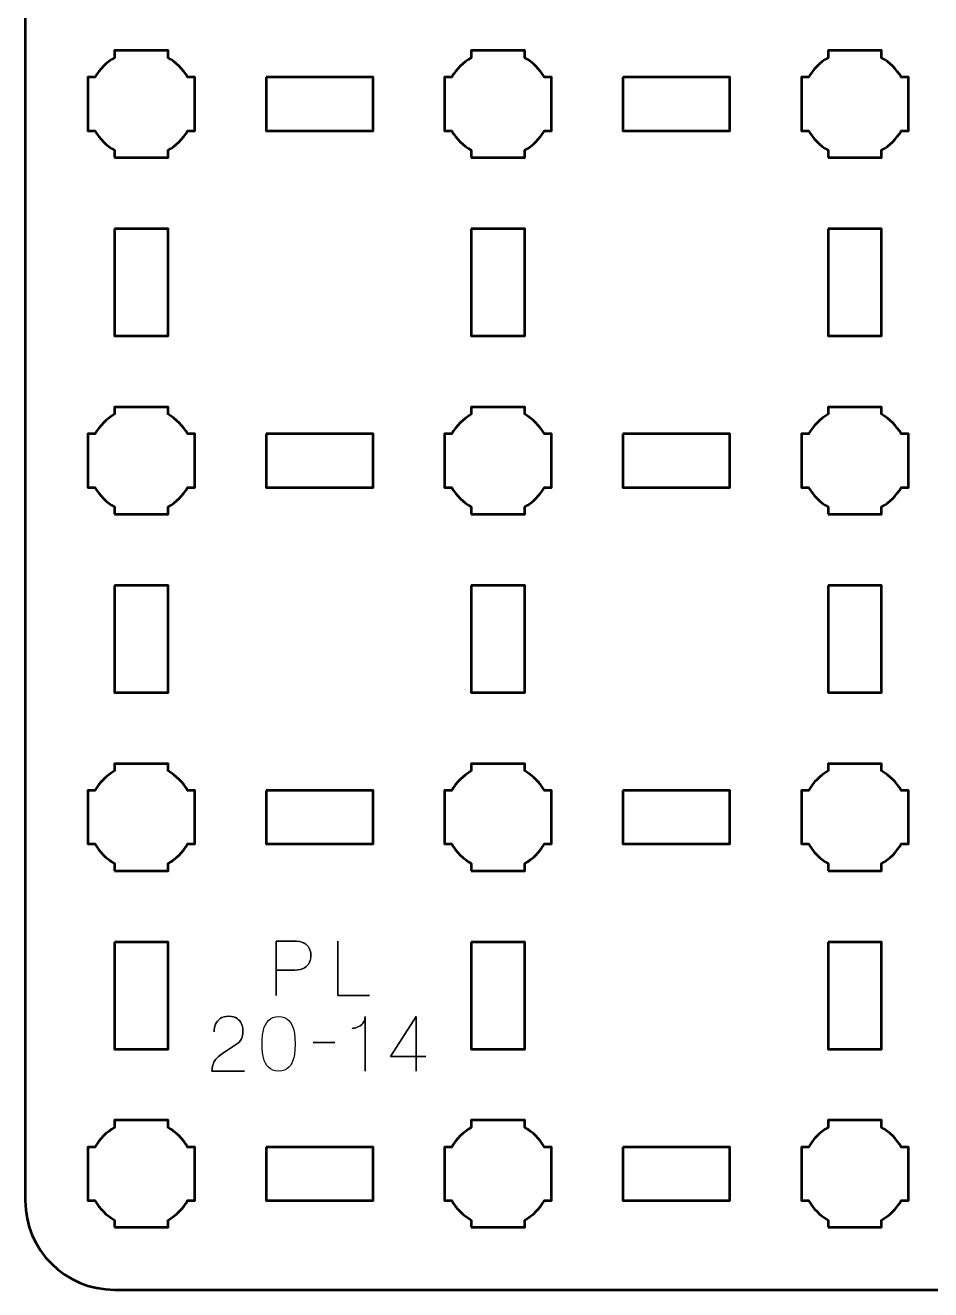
# Model space of a CAD drawing. Header units: centimetres. Extents: x -19.6 to 19.7, y -13.7 to 13.7.
# Drawn here: x -19.65 to -14.57, y -13.65 to -6.56 of the extents above; entities that cross this region are included whole.
import ezdxf

# ---------------------------------------------------------------- set-up
doc = ezdxf.new("R2010")
doc.units = ezdxf.units.CM
doc.header["$MEASUREMENT"] = 0
doc.layers.add('Layer 1', color=7, linetype='Continuous')

msp = doc.modelspace()

# ---------------------------------------------------------------- linework, layer by layer
at = {"layer": 'Layer 1', "lineweight": 53}
for points, knots in [([(-19.14991, 13.65001), (-19.14991, 13.65001), (19.15005, 13.65001), (19.15005, 13.65001), (19.15005, 13.65001), (19.42701, 13.65001), (19.65001, 13.42692), (19.65001, 13.14992), (19.65001, 13.14992), (19.65001, 13.14992), (19.65001, -13.15006), (19.65001, -13.15006), (19.65001, -13.15006), (19.65001, -13.42706), (19.42701, -13.65001), (19.15005, -13.65001), (19.15005, -13.65001), (19.15005, -13.65001), (-19.14991, -13.65001), (-19.14991, -13.65001), (-19.14991, -13.65001), (-19.42691, -13.65001), (-19.65, -13.42706), (-19.65, -13.15006), (-19.65, -13.15006), (-19.65, -13.15006), (-19.65, 13.14992), (-19.65, 13.14992), (-19.65, 13.14992), (-19.65, 13.42692), (-19.42691, 13.65001), (-19.14991, 13.65001)], [0, 0, 0, 0, 0.125, 0.125, 0.125, 0.125, 0.25, 0.25, 0.25, 0.25, 0.375, 0.375, 0.375, 0.375, 0.5, 0.5, 0.5, 0.5, 0.625, 0.625, 0.625, 0.625, 0.75, 0.75, 0.75, 0.75, 0.875, 0.875, 0.875, 0.875, 1, 1, 1, 1]), ([(-19.14991, -7.30001), (-19.14991, -7.30001), (-19.14991, -7.2598), (-19.14991, -7.2598), (-19.14991, -7.2598), (-19.19552, -7.23348), (-19.23344, -7.19556), (-19.25976, -7.14994), (-19.25976, -7.14994), (-19.25976, -7.14994), (-19.29998, -7.14994), (-19.29998, -7.14994), (-19.29998, -7.14994), (-19.29998, -7.14994), (-19.29998, -7.00001), (-19.29998, -7.00001), (-19.29998, -7.00001), (-19.29998, -7.00001), (-19.29998, -6.84994), (-19.29998, -6.84994), (-19.29998, -6.84994), (-19.29998, -6.84994), (-19.25976, -6.84994), (-19.25976, -6.84994), (-19.25976, -6.84994), (-19.23344, -6.80447), (-19.19552, -6.76644), (-19.14991, -6.74012), (-19.14991, -6.74012), (-19.14991, -6.74012), (-19.14991, -6.70001), (-19.14991, -6.70001), (-19.14991, -6.70001), (-19.14991, -6.70001), (-18.99997, -6.70001), (-18.99997, -6.70001), (-18.99997, -6.70001), (-18.99997, -6.70001), (-18.8499, -6.70001), (-18.8499, -6.70001), (-18.8499, -6.70001), (-18.8499, -6.70001), (-18.8499, -6.74012), (-18.8499, -6.74012), (-18.8499, -6.74012), (-18.80443, -6.76644), (-18.7664, -6.80447), (-18.74008, -6.84994), (-18.74008, -6.84994), (-18.74008, -6.84994), (-18.69997, -6.84994), (-18.69997, -6.84994), (-18.69997, -6.84994), (-18.69997, -6.84994), (-18.69997, -7.00001), (-18.69997, -7.00001), (-18.69997, -7.00001), (-18.69997, -7.00001), (-18.69997, -7.14994), (-18.69997, -7.14994), (-18.69997, -7.14994), (-18.69997, -7.14994), (-18.74008, -7.14994), (-18.74008, -7.14994), (-18.74008, -7.14994), (-18.7664, -7.19556), (-18.80443, -7.23348), (-18.8499, -7.2598), (-18.8499, -7.2598), (-18.8499, -7.2598), (-18.8499, -7.30001), (-18.8499, -7.30001), (-18.8499, -7.30001), (-18.8499, -7.30001), (-18.99997, -7.30001), (-18.99997, -7.30001), (-18.99997, -7.30001), (-18.99997, -7.30001), (-19.14991, -7.30001), (-19.14991, -7.30001)], [0, 0, 0, 0, 0.05, 0.05, 0.05, 0.05, 0.1, 0.1, 0.1, 0.1, 0.15, 0.15, 0.15, 0.15, 0.2, 0.2, 0.2, 0.2, 0.25, 0.25, 0.25, 0.25, 0.3, 0.3, 0.3, 0.3, 0.35, 0.35, 0.35, 0.35, 0.4, 0.4, 0.4, 0.4, 0.45, 0.45, 0.45, 0.45, 0.5, 0.5, 0.5, 0.5, 0.55, 0.55, 0.55, 0.55, 0.6, 0.6, 0.6, 0.6, 0.65, 0.65, 0.65, 0.65, 0.7, 0.7, 0.7, 0.7, 0.75, 0.75, 0.75, 0.75, 0.8, 0.8, 0.8, 0.8, 0.85, 0.85, 0.85, 0.85, 0.9, 0.9, 0.9, 0.9, 0.95, 0.95, 0.95, 0.95, 1, 1, 1, 1]), ([(-17.14997, -7.30001), (-17.14997, -7.30001), (-17.14997, -7.2598), (-17.14997, -7.2598), (-17.14997, -7.2598), (-17.19545, -7.23348), (-17.23348, -7.19556), (-17.25979, -7.14994), (-17.25979, -7.14994), (-17.25979, -7.14994), (-17.2999, -7.14994), (-17.2999, -7.14994), (-17.2999, -7.14994), (-17.2999, -7.14994), (-17.2999, -7.00001), (-17.2999, -7.00001), (-17.2999, -7.00001), (-17.2999, -7.00001), (-17.2999, -6.84994), (-17.2999, -6.84994), (-17.2999, -6.84994), (-17.2999, -6.84994), (-17.25979, -6.84994), (-17.25979, -6.84994), (-17.25979, -6.84994), (-17.23348, -6.80447), (-17.19545, -6.76644), (-17.14997, -6.74012), (-17.14997, -6.74012), (-17.14997, -6.74012), (-17.14997, -6.70001), (-17.14997, -6.70001), (-17.14997, -6.70001), (-17.14997, -6.70001), (-16.9999, -6.70001), (-16.9999, -6.70001), (-16.9999, -6.70001), (-16.9999, -6.70001), (-16.84997, -6.70001), (-16.84997, -6.70001), (-16.84997, -6.70001), (-16.84997, -6.70001), (-16.84997, -6.74012), (-16.84997, -6.74012), (-16.84997, -6.74012), (-16.8045, -6.76644), (-16.76647, -6.80447), (-16.74015, -6.84994), (-16.74015, -6.84994), (-16.74015, -6.84994), (-16.6999, -6.84994), (-16.6999, -6.84994), (-16.6999, -6.84994), (-16.6999, -6.84994), (-16.6999, -7.00001), (-16.6999, -7.00001), (-16.6999, -7.00001), (-16.6999, -7.00001), (-16.6999, -7.14994), (-16.6999, -7.14994), (-16.6999, -7.14994), (-16.6999, -7.14994), (-16.74015, -7.14994), (-16.74015, -7.14994), (-16.74015, -7.14994), (-16.76647, -7.19556), (-16.8045, -7.23348), (-16.84997, -7.2598), (-16.84997, -7.2598), (-16.84997, -7.2598), (-16.84997, -7.30001), (-16.84997, -7.30001), (-16.84997, -7.30001), (-16.84997, -7.30001), (-16.9999, -7.30001), (-16.9999, -7.30001), (-16.9999, -7.30001), (-16.9999, -7.30001), (-17.14997, -7.30001), (-17.14997, -7.30001)], [0, 0, 0, 0, 0.05, 0.05, 0.05, 0.05, 0.1, 0.1, 0.1, 0.1, 0.15, 0.15, 0.15, 0.15, 0.2, 0.2, 0.2, 0.2, 0.25, 0.25, 0.25, 0.25, 0.3, 0.3, 0.3, 0.3, 0.35, 0.35, 0.35, 0.35, 0.4, 0.4, 0.4, 0.4, 0.45, 0.45, 0.45, 0.45, 0.5, 0.5, 0.5, 0.5, 0.55, 0.55, 0.55, 0.55, 0.6, 0.6, 0.6, 0.6, 0.65, 0.65, 0.65, 0.65, 0.7, 0.7, 0.7, 0.7, 0.75, 0.75, 0.75, 0.75, 0.8, 0.8, 0.8, 0.8, 0.85, 0.85, 0.85, 0.85, 0.9, 0.9, 0.9, 0.9, 0.95, 0.95, 0.95, 0.95, 1, 1, 1, 1]), ([(-15.15004, -7.30001), (-15.15004, -7.30001), (-15.15004, -7.2598), (-15.15004, -7.2598), (-15.15004, -7.2598), (-15.19551, -7.23348), (-15.2334, -7.19556), (-15.25986, -7.14994), (-15.25986, -7.14994), (-15.25986, -7.14994), (-15.29997, -7.14994), (-15.29997, -7.14994), (-15.29997, -7.14994), (-15.29997, -7.14994), (-15.29997, -7.00001), (-15.29997, -7.00001), (-15.29997, -7.00001), (-15.29997, -7.00001), (-15.29997, -6.84994), (-15.29997, -6.84994), (-15.29997, -6.84994), (-15.29997, -6.84994), (-15.25986, -6.84994), (-15.25986, -6.84994), (-15.25986, -6.84994), (-15.2334, -6.80447), (-15.19551, -6.76644), (-15.15004, -6.74012), (-15.15004, -6.74012), (-15.15004, -6.74012), (-15.15004, -6.70001), (-15.15004, -6.70001), (-15.15004, -6.70001), (-15.15004, -6.70001), (-14.99997, -6.70001), (-14.99997, -6.70001), (-14.99997, -6.70001), (-14.99997, -6.70001), (-14.85004, -6.70001), (-14.85004, -6.70001), (-14.85004, -6.70001), (-14.85004, -6.70001), (-14.85004, -6.74012), (-14.85004, -6.74012), (-14.85004, -6.74012), (-14.80442, -6.76644), (-14.7665, -6.80447), (-14.74018, -6.84994), (-14.74018, -6.84994), (-14.74018, -6.84994), (-14.69997, -6.84994), (-14.69997, -6.84994), (-14.69997, -6.84994), (-14.69997, -6.84994), (-14.69997, -7.00001), (-14.69997, -7.00001), (-14.69997, -7.00001), (-14.69997, -7.00001), (-14.69997, -7.14994), (-14.69997, -7.14994), (-14.69997, -7.14994), (-14.69997, -7.14994), (-14.74018, -7.14994), (-14.74018, -7.14994), (-14.74018, -7.14994), (-14.7665, -7.19556), (-14.80442, -7.23348), (-14.85004, -7.2598), (-14.85004, -7.2598), (-14.85004, -7.2598), (-14.85004, -7.30001), (-14.85004, -7.30001), (-14.85004, -7.30001), (-14.85004, -7.30001), (-14.99997, -7.30001), (-14.99997, -7.30001), (-14.99997, -7.30001), (-14.99997, -7.30001), (-15.15004, -7.30001), (-15.15004, -7.30001)], [0, 0, 0, 0, 0.05, 0.05, 0.05, 0.05, 0.1, 0.1, 0.1, 0.1, 0.15, 0.15, 0.15, 0.15, 0.2, 0.2, 0.2, 0.2, 0.25, 0.25, 0.25, 0.25, 0.3, 0.3, 0.3, 0.3, 0.35, 0.35, 0.35, 0.35, 0.4, 0.4, 0.4, 0.4, 0.45, 0.45, 0.45, 0.45, 0.5, 0.5, 0.5, 0.5, 0.55, 0.55, 0.55, 0.55, 0.6, 0.6, 0.6, 0.6, 0.65, 0.65, 0.65, 0.65, 0.7, 0.7, 0.7, 0.7, 0.75, 0.75, 0.75, 0.75, 0.8, 0.8, 0.8, 0.8, 0.85, 0.85, 0.85, 0.85, 0.9, 0.9, 0.9, 0.9, 0.95, 0.95, 0.95, 0.95, 1, 1, 1, 1]), ([(-18.29996, -6.85008), (-18.29996, -6.85008), (-17.69995, -6.85008), (-17.69995, -6.85008), (-17.69995, -6.85008), (-17.69995, -6.85008), (-17.69995, -7.15008), (-17.69995, -7.15008), (-17.69995, -7.15008), (-17.69995, -7.15008), (-18.29996, -7.15008), (-18.29996, -7.15008), (-18.29996, -7.15008), (-18.29996, -7.15008), (-18.29996, -6.85008), (-18.29996, -6.85008)], [0, 0, 0, 0, 0.25, 0.25, 0.25, 0.25, 0.5, 0.5, 0.5, 0.5, 0.75, 0.75, 0.75, 0.75, 1, 1, 1, 1]), ([(-16.29999, -6.85008), (-16.29999, -6.85008), (-15.69999, -6.85008), (-15.69999, -6.85008), (-15.69999, -6.85008), (-15.69999, -6.85008), (-15.69999, -7.15008), (-15.69999, -7.15008), (-15.69999, -7.15008), (-15.69999, -7.15008), (-16.29999, -7.15008), (-16.29999, -7.15008), (-16.29999, -7.15008), (-16.29999, -7.15008), (-16.29999, -6.85008), (-16.29999, -6.85008)], [0, 0, 0, 0, 0.25, 0.25, 0.25, 0.25, 0.5, 0.5, 0.5, 0.5, 0.75, 0.75, 0.75, 0.75, 1, 1, 1, 1]), ([(-19.14991, -7.70006), (-19.14991, -7.70006), (-18.8499, -7.70006), (-18.8499, -7.70006), (-18.8499, -7.70006), (-18.8499, -7.70006), (-18.8499, -8.30007), (-18.8499, -8.30007), (-18.8499, -8.30007), (-18.8499, -8.30007), (-19.14991, -8.30007), (-19.14991, -8.30007), (-19.14991, -8.30007), (-19.14991, -8.30007), (-19.14991, -7.70006), (-19.14991, -7.70006)], [0, 0, 0, 0, 0.25, 0.25, 0.25, 0.25, 0.5, 0.5, 0.5, 0.5, 0.75, 0.75, 0.75, 0.75, 1, 1, 1, 1]), ([(-17.14997, -7.70006), (-17.14997, -7.70006), (-16.84997, -7.70006), (-16.84997, -7.70006), (-16.84997, -7.70006), (-16.84997, -7.70006), (-16.84997, -8.30007), (-16.84997, -8.30007), (-16.84997, -8.30007), (-16.84997, -8.30007), (-17.14997, -8.30007), (-17.14997, -8.30007), (-17.14997, -8.30007), (-17.14997, -8.30007), (-17.14997, -7.70006), (-17.14997, -7.70006)], [0, 0, 0, 0, 0.25, 0.25, 0.25, 0.25, 0.5, 0.5, 0.5, 0.5, 0.75, 0.75, 0.75, 0.75, 1, 1, 1, 1]), ([(-15.15004, -7.70006), (-15.15004, -7.70006), (-14.85004, -7.70006), (-14.85004, -7.70006), (-14.85004, -7.70006), (-14.85004, -7.70006), (-14.85004, -8.30007), (-14.85004, -8.30007), (-14.85004, -8.30007), (-14.85004, -8.30007), (-15.15004, -8.30007), (-15.15004, -8.30007), (-15.15004, -8.30007), (-15.15004, -8.30007), (-15.15004, -7.70006), (-15.15004, -7.70006)], [0, 0, 0, 0, 0.25, 0.25, 0.25, 0.25, 0.5, 0.5, 0.5, 0.5, 0.75, 0.75, 0.75, 0.75, 1, 1, 1, 1]), ([(-19.14991, -9.29998), (-19.14991, -9.29998), (-19.14991, -9.25987), (-19.14991, -9.25987), (-19.14991, -9.25987), (-19.19552, -9.23355), (-19.23344, -9.19552), (-19.25976, -9.15005), (-19.25976, -9.15005), (-19.25976, -9.15005), (-19.29998, -9.15005), (-19.29998, -9.15005), (-19.29998, -9.15005), (-19.29998, -9.15005), (-19.29998, -8.99998), (-19.29998, -8.99998), (-19.29998, -8.99998), (-19.29998, -8.99998), (-19.29998, -8.85005), (-19.29998, -8.85005), (-19.29998, -8.85005), (-19.29998, -8.85005), (-19.25976, -8.85005), (-19.25976, -8.85005), (-19.25976, -8.85005), (-19.23344, -8.80443), (-19.19552, -8.76655), (-19.14991, -8.74009), (-19.14991, -8.74009), (-19.14991, -8.74009), (-19.14991, -8.69998), (-19.14991, -8.69998), (-19.14991, -8.69998), (-19.14991, -8.69998), (-18.99997, -8.69998), (-18.99997, -8.69998), (-18.99997, -8.69998), (-18.99997, -8.69998), (-18.8499, -8.69998), (-18.8499, -8.69998), (-18.8499, -8.69998), (-18.8499, -8.69998), (-18.8499, -8.74009), (-18.8499, -8.74009), (-18.8499, -8.74009), (-18.80443, -8.76655), (-18.7664, -8.80443), (-18.74008, -8.85005), (-18.74008, -8.85005), (-18.74008, -8.85005), (-18.69997, -8.85005), (-18.69997, -8.85005), (-18.69997, -8.85005), (-18.69997, -8.85005), (-18.69997, -8.99998), (-18.69997, -8.99998), (-18.69997, -8.99998), (-18.69997, -8.99998), (-18.69997, -9.15005), (-18.69997, -9.15005), (-18.69997, -9.15005), (-18.69997, -9.15005), (-18.74008, -9.15005), (-18.74008, -9.15005), (-18.74008, -9.15005), (-18.7664, -9.19552), (-18.80443, -9.23355), (-18.8499, -9.25987), (-18.8499, -9.25987), (-18.8499, -9.25987), (-18.8499, -9.29998), (-18.8499, -9.29998), (-18.8499, -9.29998), (-18.8499, -9.29998), (-18.99997, -9.29998), (-18.99997, -9.29998), (-18.99997, -9.29998), (-18.99997, -9.29998), (-19.14991, -9.29998), (-19.14991, -9.29998)], [0, 0, 0, 0, 0.05, 0.05, 0.05, 0.05, 0.1, 0.1, 0.1, 0.1, 0.15, 0.15, 0.15, 0.15, 0.2, 0.2, 0.2, 0.2, 0.25, 0.25, 0.25, 0.25, 0.3, 0.3, 0.3, 0.3, 0.35, 0.35, 0.35, 0.35, 0.4, 0.4, 0.4, 0.4, 0.45, 0.45, 0.45, 0.45, 0.5, 0.5, 0.5, 0.5, 0.55, 0.55, 0.55, 0.55, 0.6, 0.6, 0.6, 0.6, 0.65, 0.65, 0.65, 0.65, 0.7, 0.7, 0.7, 0.7, 0.75, 0.75, 0.75, 0.75, 0.8, 0.8, 0.8, 0.8, 0.85, 0.85, 0.85, 0.85, 0.9, 0.9, 0.9, 0.9, 0.95, 0.95, 0.95, 0.95, 1, 1, 1, 1]), ([(-17.14997, -9.29998), (-17.14997, -9.29998), (-17.14997, -9.25987), (-17.14997, -9.25987), (-17.14997, -9.25987), (-17.19545, -9.23355), (-17.23348, -9.19552), (-17.25979, -9.15005), (-17.25979, -9.15005), (-17.25979, -9.15005), (-17.2999, -9.15005), (-17.2999, -9.15005), (-17.2999, -9.15005), (-17.2999, -9.15005), (-17.2999, -8.99998), (-17.2999, -8.99998), (-17.2999, -8.99998), (-17.2999, -8.99998), (-17.2999, -8.85005), (-17.2999, -8.85005), (-17.2999, -8.85005), (-17.2999, -8.85005), (-17.25979, -8.85005), (-17.25979, -8.85005), (-17.25979, -8.85005), (-17.23348, -8.80443), (-17.19545, -8.76655), (-17.14997, -8.74009), (-17.14997, -8.74009), (-17.14997, -8.74009), (-17.14997, -8.69998), (-17.14997, -8.69998), (-17.14997, -8.69998), (-17.14997, -8.69998), (-16.9999, -8.69998), (-16.9999, -8.69998), (-16.9999, -8.69998), (-16.9999, -8.69998), (-16.84997, -8.69998), (-16.84997, -8.69998), (-16.84997, -8.69998), (-16.84997, -8.69998), (-16.84997, -8.74009), (-16.84997, -8.74009), (-16.84997, -8.74009), (-16.8045, -8.76655), (-16.76647, -8.80443), (-16.74015, -8.85005), (-16.74015, -8.85005), (-16.74015, -8.85005), (-16.6999, -8.85005), (-16.6999, -8.85005), (-16.6999, -8.85005), (-16.6999, -8.85005), (-16.6999, -8.99998), (-16.6999, -8.99998), (-16.6999, -8.99998), (-16.6999, -8.99998), (-16.6999, -9.15005), (-16.6999, -9.15005), (-16.6999, -9.15005), (-16.6999, -9.15005), (-16.74015, -9.15005), (-16.74015, -9.15005), (-16.74015, -9.15005), (-16.76647, -9.19552), (-16.8045, -9.23355), (-16.84997, -9.25987), (-16.84997, -9.25987), (-16.84997, -9.25987), (-16.84997, -9.29998), (-16.84997, -9.29998), (-16.84997, -9.29998), (-16.84997, -9.29998), (-16.9999, -9.29998), (-16.9999, -9.29998), (-16.9999, -9.29998), (-16.9999, -9.29998), (-17.14997, -9.29998), (-17.14997, -9.29998)], [0, 0, 0, 0, 0.05, 0.05, 0.05, 0.05, 0.1, 0.1, 0.1, 0.1, 0.15, 0.15, 0.15, 0.15, 0.2, 0.2, 0.2, 0.2, 0.25, 0.25, 0.25, 0.25, 0.3, 0.3, 0.3, 0.3, 0.35, 0.35, 0.35, 0.35, 0.4, 0.4, 0.4, 0.4, 0.45, 0.45, 0.45, 0.45, 0.5, 0.5, 0.5, 0.5, 0.55, 0.55, 0.55, 0.55, 0.6, 0.6, 0.6, 0.6, 0.65, 0.65, 0.65, 0.65, 0.7, 0.7, 0.7, 0.7, 0.75, 0.75, 0.75, 0.75, 0.8, 0.8, 0.8, 0.8, 0.85, 0.85, 0.85, 0.85, 0.9, 0.9, 0.9, 0.9, 0.95, 0.95, 0.95, 0.95, 1, 1, 1, 1]), ([(-15.15004, -9.29998), (-15.15004, -9.29998), (-15.15004, -9.25987), (-15.15004, -9.25987), (-15.15004, -9.25987), (-15.19551, -9.23355), (-15.2334, -9.19552), (-15.25986, -9.15005), (-15.25986, -9.15005), (-15.25986, -9.15005), (-15.29997, -9.15005), (-15.29997, -9.15005), (-15.29997, -9.15005), (-15.29997, -9.15005), (-15.29997, -8.99998), (-15.29997, -8.99998), (-15.29997, -8.99998), (-15.29997, -8.99998), (-15.29997, -8.85005), (-15.29997, -8.85005), (-15.29997, -8.85005), (-15.29997, -8.85005), (-15.25986, -8.85005), (-15.25986, -8.85005), (-15.25986, -8.85005), (-15.2334, -8.80443), (-15.19551, -8.76655), (-15.15004, -8.74009), (-15.15004, -8.74009), (-15.15004, -8.74009), (-15.15004, -8.69998), (-15.15004, -8.69998), (-15.15004, -8.69998), (-15.15004, -8.69998), (-14.99997, -8.69998), (-14.99997, -8.69998), (-14.99997, -8.69998), (-14.99997, -8.69998), (-14.85004, -8.69998), (-14.85004, -8.69998), (-14.85004, -8.69998), (-14.85004, -8.69998), (-14.85004, -8.74009), (-14.85004, -8.74009), (-14.85004, -8.74009), (-14.80442, -8.76655), (-14.7665, -8.80443), (-14.74018, -8.85005), (-14.74018, -8.85005), (-14.74018, -8.85005), (-14.69997, -8.85005), (-14.69997, -8.85005), (-14.69997, -8.85005), (-14.69997, -8.85005), (-14.69997, -8.99998), (-14.69997, -8.99998), (-14.69997, -8.99998), (-14.69997, -8.99998), (-14.69997, -9.15005), (-14.69997, -9.15005), (-14.69997, -9.15005), (-14.69997, -9.15005), (-14.74018, -9.15005), (-14.74018, -9.15005), (-14.74018, -9.15005), (-14.7665, -9.19552), (-14.80442, -9.23355), (-14.85004, -9.25987), (-14.85004, -9.25987), (-14.85004, -9.25987), (-14.85004, -9.29998), (-14.85004, -9.29998), (-14.85004, -9.29998), (-14.85004, -9.29998), (-14.99997, -9.29998), (-14.99997, -9.29998), (-14.99997, -9.29998), (-14.99997, -9.29998), (-15.15004, -9.29998), (-15.15004, -9.29998)], [0, 0, 0, 0, 0.05, 0.05, 0.05, 0.05, 0.1, 0.1, 0.1, 0.1, 0.15, 0.15, 0.15, 0.15, 0.2, 0.2, 0.2, 0.2, 0.25, 0.25, 0.25, 0.25, 0.3, 0.3, 0.3, 0.3, 0.35, 0.35, 0.35, 0.35, 0.4, 0.4, 0.4, 0.4, 0.45, 0.45, 0.45, 0.45, 0.5, 0.5, 0.5, 0.5, 0.55, 0.55, 0.55, 0.55, 0.6, 0.6, 0.6, 0.6, 0.65, 0.65, 0.65, 0.65, 0.7, 0.7, 0.7, 0.7, 0.75, 0.75, 0.75, 0.75, 0.8, 0.8, 0.8, 0.8, 0.85, 0.85, 0.85, 0.85, 0.9, 0.9, 0.9, 0.9, 0.95, 0.95, 0.95, 0.95, 1, 1, 1, 1]), ([(-18.29996, -8.85005), (-18.29996, -8.85005), (-17.69995, -8.85005), (-17.69995, -8.85005), (-17.69995, -8.85005), (-17.69995, -8.85005), (-17.69995, -9.15005), (-17.69995, -9.15005), (-17.69995, -9.15005), (-17.69995, -9.15005), (-18.29996, -9.15005), (-18.29996, -9.15005), (-18.29996, -9.15005), (-18.29996, -9.15005), (-18.29996, -8.85005), (-18.29996, -8.85005)], [0, 0, 0, 0, 0.25, 0.25, 0.25, 0.25, 0.5, 0.5, 0.5, 0.5, 0.75, 0.75, 0.75, 0.75, 1, 1, 1, 1]), ([(-16.29999, -8.85005), (-16.29999, -8.85005), (-15.69999, -8.85005), (-15.69999, -8.85005), (-15.69999, -8.85005), (-15.69999, -8.85005), (-15.69999, -9.15005), (-15.69999, -9.15005), (-15.69999, -9.15005), (-15.69999, -9.15005), (-16.29999, -9.15005), (-16.29999, -9.15005), (-16.29999, -9.15005), (-16.29999, -9.15005), (-16.29999, -8.85005), (-16.29999, -8.85005)], [0, 0, 0, 0, 0.25, 0.25, 0.25, 0.25, 0.5, 0.5, 0.5, 0.5, 0.75, 0.75, 0.75, 0.75, 1, 1, 1, 1]), ([(-19.14991, -9.70003), (-19.14991, -9.70003), (-18.8499, -9.70003), (-18.8499, -9.70003), (-18.8499, -9.70003), (-18.8499, -9.70003), (-18.8499, -10.30004), (-18.8499, -10.30004), (-18.8499, -10.30004), (-18.8499, -10.30004), (-19.14991, -10.30004), (-19.14991, -10.30004), (-19.14991, -10.30004), (-19.14991, -10.30004), (-19.14991, -9.70003), (-19.14991, -9.70003)], [0, 0, 0, 0, 0.25, 0.25, 0.25, 0.25, 0.5, 0.5, 0.5, 0.5, 0.75, 0.75, 0.75, 0.75, 1, 1, 1, 1]), ([(-17.14997, -9.70003), (-17.14997, -9.70003), (-16.84997, -9.70003), (-16.84997, -9.70003), (-16.84997, -9.70003), (-16.84997, -9.70003), (-16.84997, -10.30004), (-16.84997, -10.30004), (-16.84997, -10.30004), (-16.84997, -10.30004), (-17.14997, -10.30004), (-17.14997, -10.30004), (-17.14997, -10.30004), (-17.14997, -10.30004), (-17.14997, -9.70003), (-17.14997, -9.70003)], [0, 0, 0, 0, 0.25, 0.25, 0.25, 0.25, 0.5, 0.5, 0.5, 0.5, 0.75, 0.75, 0.75, 0.75, 1, 1, 1, 1]), ([(-15.15004, -9.70003), (-15.15004, -9.70003), (-14.85004, -9.70003), (-14.85004, -9.70003), (-14.85004, -9.70003), (-14.85004, -9.70003), (-14.85004, -10.30004), (-14.85004, -10.30004), (-14.85004, -10.30004), (-14.85004, -10.30004), (-15.15004, -10.30004), (-15.15004, -10.30004), (-15.15004, -10.30004), (-15.15004, -10.30004), (-15.15004, -9.70003), (-15.15004, -9.70003)], [0, 0, 0, 0, 0.25, 0.25, 0.25, 0.25, 0.5, 0.5, 0.5, 0.5, 0.75, 0.75, 0.75, 0.75, 1, 1, 1, 1]), ([(-19.14991, -11.29991), (-19.14991, -11.29991), (-19.14991, -11.2598), (-19.14991, -11.2598), (-19.14991, -11.2598), (-19.19552, -11.23349), (-19.23344, -11.19546), (-19.25976, -11.14998), (-19.25976, -11.14998), (-19.25976, -11.14998), (-19.29998, -11.14998), (-19.29998, -11.14998), (-19.29998, -11.14998), (-19.29998, -11.14998), (-19.29998, -10.99991), (-19.29998, -10.99991), (-19.29998, -10.99991), (-19.29998, -10.99991), (-19.29998, -10.84998), (-19.29998, -10.84998), (-19.29998, -10.84998), (-19.29998, -10.84998), (-19.25976, -10.84998), (-19.25976, -10.84998), (-19.25976, -10.84998), (-19.23344, -10.80451), (-19.19552, -10.76648), (-19.14991, -10.74016), (-19.14991, -10.74016), (-19.14991, -10.74016), (-19.14991, -10.69991), (-19.14991, -10.69991), (-19.14991, -10.69991), (-19.14991, -10.69991), (-18.99997, -10.69991), (-18.99997, -10.69991), (-18.99997, -10.69991), (-18.99997, -10.69991), (-18.8499, -10.69991), (-18.8499, -10.69991), (-18.8499, -10.69991), (-18.8499, -10.69991), (-18.8499, -10.74016), (-18.8499, -10.74016), (-18.8499, -10.74016), (-18.80443, -10.76648), (-18.7664, -10.80451), (-18.74008, -10.84998), (-18.74008, -10.84998), (-18.74008, -10.84998), (-18.69997, -10.84998), (-18.69997, -10.84998), (-18.69997, -10.84998), (-18.69997, -10.84998), (-18.69997, -10.99991), (-18.69997, -10.99991), (-18.69997, -10.99991), (-18.69997, -10.99991), (-18.69997, -11.14998), (-18.69997, -11.14998), (-18.69997, -11.14998), (-18.69997, -11.14998), (-18.74008, -11.14998), (-18.74008, -11.14998), (-18.74008, -11.14998), (-18.7664, -11.19546), (-18.80443, -11.23349), (-18.8499, -11.2598), (-18.8499, -11.2598), (-18.8499, -11.2598), (-18.8499, -11.29991), (-18.8499, -11.29991), (-18.8499, -11.29991), (-18.8499, -11.29991), (-18.99997, -11.29991), (-18.99997, -11.29991), (-18.99997, -11.29991), (-18.99997, -11.29991), (-19.14991, -11.29991), (-19.14991, -11.29991)], [0, 0, 0, 0, 0.05, 0.05, 0.05, 0.05, 0.1, 0.1, 0.1, 0.1, 0.15, 0.15, 0.15, 0.15, 0.2, 0.2, 0.2, 0.2, 0.25, 0.25, 0.25, 0.25, 0.3, 0.3, 0.3, 0.3, 0.35, 0.35, 0.35, 0.35, 0.4, 0.4, 0.4, 0.4, 0.45, 0.45, 0.45, 0.45, 0.5, 0.5, 0.5, 0.5, 0.55, 0.55, 0.55, 0.55, 0.6, 0.6, 0.6, 0.6, 0.65, 0.65, 0.65, 0.65, 0.7, 0.7, 0.7, 0.7, 0.75, 0.75, 0.75, 0.75, 0.8, 0.8, 0.8, 0.8, 0.85, 0.85, 0.85, 0.85, 0.9, 0.9, 0.9, 0.9, 0.95, 0.95, 0.95, 0.95, 1, 1, 1, 1]), ([(-17.14997, -11.29991), (-17.14997, -11.29991), (-17.14997, -11.2598), (-17.14997, -11.2598), (-17.14997, -11.2598), (-17.19545, -11.23349), (-17.23348, -11.19546), (-17.25979, -11.14998), (-17.25979, -11.14998), (-17.25979, -11.14998), (-17.2999, -11.14998), (-17.2999, -11.14998), (-17.2999, -11.14998), (-17.2999, -11.14998), (-17.2999, -10.99991), (-17.2999, -10.99991), (-17.2999, -10.99991), (-17.2999, -10.99991), (-17.2999, -10.84998), (-17.2999, -10.84998), (-17.2999, -10.84998), (-17.2999, -10.84998), (-17.25979, -10.84998), (-17.25979, -10.84998), (-17.25979, -10.84998), (-17.23348, -10.80451), (-17.19545, -10.76648), (-17.14997, -10.74016), (-17.14997, -10.74016), (-17.14997, -10.74016), (-17.14997, -10.69991), (-17.14997, -10.69991), (-17.14997, -10.69991), (-17.14997, -10.69991), (-16.9999, -10.69991), (-16.9999, -10.69991), (-16.9999, -10.69991), (-16.9999, -10.69991), (-16.84997, -10.69991), (-16.84997, -10.69991), (-16.84997, -10.69991), (-16.84997, -10.69991), (-16.84997, -10.74016), (-16.84997, -10.74016), (-16.84997, -10.74016), (-16.8045, -10.76648), (-16.76647, -10.80451), (-16.74015, -10.84998), (-16.74015, -10.84998), (-16.74015, -10.84998), (-16.6999, -10.84998), (-16.6999, -10.84998), (-16.6999, -10.84998), (-16.6999, -10.84998), (-16.6999, -10.99991), (-16.6999, -10.99991), (-16.6999, -10.99991), (-16.6999, -10.99991), (-16.6999, -11.14998), (-16.6999, -11.14998), (-16.6999, -11.14998), (-16.6999, -11.14998), (-16.74015, -11.14998), (-16.74015, -11.14998), (-16.74015, -11.14998), (-16.76647, -11.19546), (-16.8045, -11.23349), (-16.84997, -11.2598), (-16.84997, -11.2598), (-16.84997, -11.2598), (-16.84997, -11.29991), (-16.84997, -11.29991), (-16.84997, -11.29991), (-16.84997, -11.29991), (-16.9999, -11.29991), (-16.9999, -11.29991), (-16.9999, -11.29991), (-16.9999, -11.29991), (-17.14997, -11.29991), (-17.14997, -11.29991)], [0, 0, 0, 0, 0.05, 0.05, 0.05, 0.05, 0.1, 0.1, 0.1, 0.1, 0.15, 0.15, 0.15, 0.15, 0.2, 0.2, 0.2, 0.2, 0.25, 0.25, 0.25, 0.25, 0.3, 0.3, 0.3, 0.3, 0.35, 0.35, 0.35, 0.35, 0.4, 0.4, 0.4, 0.4, 0.45, 0.45, 0.45, 0.45, 0.5, 0.5, 0.5, 0.5, 0.55, 0.55, 0.55, 0.55, 0.6, 0.6, 0.6, 0.6, 0.65, 0.65, 0.65, 0.65, 0.7, 0.7, 0.7, 0.7, 0.75, 0.75, 0.75, 0.75, 0.8, 0.8, 0.8, 0.8, 0.85, 0.85, 0.85, 0.85, 0.9, 0.9, 0.9, 0.9, 0.95, 0.95, 0.95, 0.95, 1, 1, 1, 1]), ([(-15.15004, -11.29991), (-15.15004, -11.29991), (-15.15004, -11.2598), (-15.15004, -11.2598), (-15.15004, -11.2598), (-15.19551, -11.23349), (-15.2334, -11.19546), (-15.25986, -11.14998), (-15.25986, -11.14998), (-15.25986, -11.14998), (-15.29997, -11.14998), (-15.29997, -11.14998), (-15.29997, -11.14998), (-15.29997, -11.14998), (-15.29997, -10.99991), (-15.29997, -10.99991), (-15.29997, -10.99991), (-15.29997, -10.99991), (-15.29997, -10.84998), (-15.29997, -10.84998), (-15.29997, -10.84998), (-15.29997, -10.84998), (-15.25986, -10.84998), (-15.25986, -10.84998), (-15.25986, -10.84998), (-15.2334, -10.80451), (-15.19551, -10.76648), (-15.15004, -10.74016), (-15.15004, -10.74016), (-15.15004, -10.74016), (-15.15004, -10.69991), (-15.15004, -10.69991), (-15.15004, -10.69991), (-15.15004, -10.69991), (-14.99997, -10.69991), (-14.99997, -10.69991), (-14.99997, -10.69991), (-14.99997, -10.69991), (-14.85004, -10.69991), (-14.85004, -10.69991), (-14.85004, -10.69991), (-14.85004, -10.69991), (-14.85004, -10.74016), (-14.85004, -10.74016), (-14.85004, -10.74016), (-14.80442, -10.76648), (-14.7665, -10.80451), (-14.74018, -10.84998), (-14.74018, -10.84998), (-14.74018, -10.84998), (-14.69997, -10.84998), (-14.69997, -10.84998), (-14.69997, -10.84998), (-14.69997, -10.84998), (-14.69997, -10.99991), (-14.69997, -10.99991), (-14.69997, -10.99991), (-14.69997, -10.99991), (-14.69997, -11.14998), (-14.69997, -11.14998), (-14.69997, -11.14998), (-14.69997, -11.14998), (-14.74018, -11.14998), (-14.74018, -11.14998), (-14.74018, -11.14998), (-14.7665, -11.19546), (-14.80442, -11.23349), (-14.85004, -11.2598), (-14.85004, -11.2598), (-14.85004, -11.2598), (-14.85004, -11.29991), (-14.85004, -11.29991), (-14.85004, -11.29991), (-14.85004, -11.29991), (-14.99997, -11.29991), (-14.99997, -11.29991), (-14.99997, -11.29991), (-14.99997, -11.29991), (-15.15004, -11.29991), (-15.15004, -11.29991)], [0, 0, 0, 0, 0.05, 0.05, 0.05, 0.05, 0.1, 0.1, 0.1, 0.1, 0.15, 0.15, 0.15, 0.15, 0.2, 0.2, 0.2, 0.2, 0.25, 0.25, 0.25, 0.25, 0.3, 0.3, 0.3, 0.3, 0.35, 0.35, 0.35, 0.35, 0.4, 0.4, 0.4, 0.4, 0.45, 0.45, 0.45, 0.45, 0.5, 0.5, 0.5, 0.5, 0.55, 0.55, 0.55, 0.55, 0.6, 0.6, 0.6, 0.6, 0.65, 0.65, 0.65, 0.65, 0.7, 0.7, 0.7, 0.7, 0.75, 0.75, 0.75, 0.75, 0.8, 0.8, 0.8, 0.8, 0.85, 0.85, 0.85, 0.85, 0.9, 0.9, 0.9, 0.9, 0.95, 0.95, 0.95, 0.95, 1, 1, 1, 1]), ([(-18.29996, -10.84998), (-18.29996, -10.84998), (-17.69995, -10.84998), (-17.69995, -10.84998), (-17.69995, -10.84998), (-17.69995, -10.84998), (-17.69995, -11.14998), (-17.69995, -11.14998), (-17.69995, -11.14998), (-17.69995, -11.14998), (-18.29996, -11.14998), (-18.29996, -11.14998), (-18.29996, -11.14998), (-18.29996, -11.14998), (-18.29996, -10.84998), (-18.29996, -10.84998)], [0, 0, 0, 0, 0.25, 0.25, 0.25, 0.25, 0.5, 0.5, 0.5, 0.5, 0.75, 0.75, 0.75, 0.75, 1, 1, 1, 1]), ([(-16.29999, -10.84998), (-16.29999, -10.84998), (-15.69999, -10.84998), (-15.69999, -10.84998), (-15.69999, -10.84998), (-15.69999, -10.84998), (-15.69999, -11.14998), (-15.69999, -11.14998), (-15.69999, -11.14998), (-15.69999, -11.14998), (-16.29999, -11.14998), (-16.29999, -11.14998), (-16.29999, -11.14998), (-16.29999, -11.14998), (-16.29999, -10.84998), (-16.29999, -10.84998)], [0, 0, 0, 0, 0.25, 0.25, 0.25, 0.25, 0.5, 0.5, 0.5, 0.5, 0.75, 0.75, 0.75, 0.75, 1, 1, 1, 1]), ([(-19.14991, -11.7001), (-19.14991, -11.7001), (-18.8499, -11.7001), (-18.8499, -11.7001), (-18.8499, -11.7001), (-18.8499, -11.7001), (-18.8499, -12.30011), (-18.8499, -12.30011), (-18.8499, -12.30011), (-18.8499, -12.30011), (-19.14991, -12.30011), (-19.14991, -12.30011), (-19.14991, -12.30011), (-19.14991, -12.30011), (-19.14991, -11.7001), (-19.14991, -11.7001)], [0, 0, 0, 0, 0.25, 0.25, 0.25, 0.25, 0.5, 0.5, 0.5, 0.5, 0.75, 0.75, 0.75, 0.75, 1, 1, 1, 1]), ([(-17.14997, -11.7001), (-17.14997, -11.7001), (-16.84997, -11.7001), (-16.84997, -11.7001), (-16.84997, -11.7001), (-16.84997, -11.7001), (-16.84997, -12.30011), (-16.84997, -12.30011), (-16.84997, -12.30011), (-16.84997, -12.30011), (-17.14997, -12.30011), (-17.14997, -12.30011), (-17.14997, -12.30011), (-17.14997, -12.30011), (-17.14997, -11.7001), (-17.14997, -11.7001)], [0, 0, 0, 0, 0.25, 0.25, 0.25, 0.25, 0.5, 0.5, 0.5, 0.5, 0.75, 0.75, 0.75, 0.75, 1, 1, 1, 1]), ([(-15.15004, -11.7001), (-15.15004, -11.7001), (-14.85004, -11.7001), (-14.85004, -11.7001), (-14.85004, -11.7001), (-14.85004, -11.7001), (-14.85004, -12.30011), (-14.85004, -12.30011), (-14.85004, -12.30011), (-14.85004, -12.30011), (-15.15004, -12.30011), (-15.15004, -12.30011), (-15.15004, -12.30011), (-15.15004, -12.30011), (-15.15004, -11.7001), (-15.15004, -11.7001)], [0, 0, 0, 0, 0.25, 0.25, 0.25, 0.25, 0.5, 0.5, 0.5, 0.5, 0.75, 0.75, 0.75, 0.75, 1, 1, 1, 1]), ([(-19.14991, -13.29999), (-19.14991, -13.29999), (-19.14991, -13.25977), (-19.14991, -13.25977), (-19.14991, -13.25977), (-19.19552, -13.23345), (-19.23344, -13.19553), (-19.25976, -13.14992), (-19.25976, -13.14992), (-19.25976, -13.14992), (-19.29998, -13.14992), (-19.29998, -13.14992), (-19.29998, -13.14992), (-19.29998, -13.14992), (-19.29998, -12.99998), (-19.29998, -12.99998), (-19.29998, -12.99998), (-19.29998, -12.99998), (-19.29998, -12.84995), (-19.29998, -12.84995), (-19.29998, -12.84995), (-19.29998, -12.84995), (-19.25976, -12.84995), (-19.25976, -12.84995), (-19.25976, -12.84995), (-19.23344, -12.80448), (-19.19552, -12.76641), (-19.14991, -12.74009), (-19.14991, -12.74009), (-19.14991, -12.74009), (-19.14991, -12.70002), (-19.14991, -12.70002), (-19.14991, -12.70002), (-19.14991, -12.70002), (-18.99997, -12.70002), (-18.99997, -12.70002), (-18.99997, -12.70002), (-18.99997, -12.70002), (-18.8499, -12.70002), (-18.8499, -12.70002), (-18.8499, -12.70002), (-18.8499, -12.70002), (-18.8499, -12.74009), (-18.8499, -12.74009), (-18.8499, -12.74009), (-18.80443, -12.76641), (-18.7664, -12.80448), (-18.74008, -12.84995), (-18.74008, -12.84995), (-18.74008, -12.84995), (-18.69997, -12.84995), (-18.69997, -12.84995), (-18.69997, -12.84995), (-18.69997, -12.84995), (-18.69997, -12.99998), (-18.69997, -12.99998), (-18.69997, -12.99998), (-18.69997, -12.99998), (-18.69997, -13.14992), (-18.69997, -13.14992), (-18.69997, -13.14992), (-18.69997, -13.14992), (-18.74008, -13.14992), (-18.74008, -13.14992), (-18.74008, -13.14992), (-18.7664, -13.19553), (-18.80443, -13.23345), (-18.8499, -13.25977), (-18.8499, -13.25977), (-18.8499, -13.25977), (-18.8499, -13.29999), (-18.8499, -13.29999), (-18.8499, -13.29999), (-18.8499, -13.29999), (-18.99997, -13.29999), (-18.99997, -13.29999), (-18.99997, -13.29999), (-18.99997, -13.29999), (-19.14991, -13.29999), (-19.14991, -13.29999)], [0, 0, 0, 0, 0.05, 0.05, 0.05, 0.05, 0.1, 0.1, 0.1, 0.1, 0.15, 0.15, 0.15, 0.15, 0.2, 0.2, 0.2, 0.2, 0.25, 0.25, 0.25, 0.25, 0.3, 0.3, 0.3, 0.3, 0.35, 0.35, 0.35, 0.35, 0.4, 0.4, 0.4, 0.4, 0.45, 0.45, 0.45, 0.45, 0.5, 0.5, 0.5, 0.5, 0.55, 0.55, 0.55, 0.55, 0.6, 0.6, 0.6, 0.6, 0.65, 0.65, 0.65, 0.65, 0.7, 0.7, 0.7, 0.7, 0.75, 0.75, 0.75, 0.75, 0.8, 0.8, 0.8, 0.8, 0.85, 0.85, 0.85, 0.85, 0.9, 0.9, 0.9, 0.9, 0.95, 0.95, 0.95, 0.95, 1, 1, 1, 1]), ([(-17.14997, -13.29999), (-17.14997, -13.29999), (-17.14997, -13.25977), (-17.14997, -13.25977), (-17.14997, -13.25977), (-17.19545, -13.23345), (-17.23348, -13.19553), (-17.25979, -13.14992), (-17.25979, -13.14992), (-17.25979, -13.14992), (-17.2999, -13.14992), (-17.2999, -13.14992), (-17.2999, -13.14992), (-17.2999, -13.14992), (-17.2999, -12.99998), (-17.2999, -12.99998), (-17.2999, -12.99998), (-17.2999, -12.99998), (-17.2999, -12.84995), (-17.2999, -12.84995), (-17.2999, -12.84995), (-17.2999, -12.84995), (-17.25979, -12.84995), (-17.25979, -12.84995), (-17.25979, -12.84995), (-17.23348, -12.80448), (-17.19545, -12.76641), (-17.14997, -12.74009), (-17.14997, -12.74009), (-17.14997, -12.74009), (-17.14997, -12.70002), (-17.14997, -12.70002), (-17.14997, -12.70002), (-17.14997, -12.70002), (-16.9999, -12.70002), (-16.9999, -12.70002), (-16.9999, -12.70002), (-16.9999, -12.70002), (-16.84997, -12.70002), (-16.84997, -12.70002), (-16.84997, -12.70002), (-16.84997, -12.70002), (-16.84997, -12.74009), (-16.84997, -12.74009), (-16.84997, -12.74009), (-16.8045, -12.76641), (-16.76647, -12.80448), (-16.74015, -12.84995), (-16.74015, -12.84995), (-16.74015, -12.84995), (-16.6999, -12.84995), (-16.6999, -12.84995), (-16.6999, -12.84995), (-16.6999, -12.84995), (-16.6999, -12.99998), (-16.6999, -12.99998), (-16.6999, -12.99998), (-16.6999, -12.99998), (-16.6999, -13.14992), (-16.6999, -13.14992), (-16.6999, -13.14992), (-16.6999, -13.14992), (-16.74015, -13.14992), (-16.74015, -13.14992), (-16.74015, -13.14992), (-16.76647, -13.19553), (-16.8045, -13.23345), (-16.84997, -13.25977), (-16.84997, -13.25977), (-16.84997, -13.25977), (-16.84997, -13.29999), (-16.84997, -13.29999), (-16.84997, -13.29999), (-16.84997, -13.29999), (-16.9999, -13.29999), (-16.9999, -13.29999), (-16.9999, -13.29999), (-16.9999, -13.29999), (-17.14997, -13.29999), (-17.14997, -13.29999)], [0, 0, 0, 0, 0.05, 0.05, 0.05, 0.05, 0.1, 0.1, 0.1, 0.1, 0.15, 0.15, 0.15, 0.15, 0.2, 0.2, 0.2, 0.2, 0.25, 0.25, 0.25, 0.25, 0.3, 0.3, 0.3, 0.3, 0.35, 0.35, 0.35, 0.35, 0.4, 0.4, 0.4, 0.4, 0.45, 0.45, 0.45, 0.45, 0.5, 0.5, 0.5, 0.5, 0.55, 0.55, 0.55, 0.55, 0.6, 0.6, 0.6, 0.6, 0.65, 0.65, 0.65, 0.65, 0.7, 0.7, 0.7, 0.7, 0.75, 0.75, 0.75, 0.75, 0.8, 0.8, 0.8, 0.8, 0.85, 0.85, 0.85, 0.85, 0.9, 0.9, 0.9, 0.9, 0.95, 0.95, 0.95, 0.95, 1, 1, 1, 1]), ([(-15.15004, -13.29999), (-15.15004, -13.29999), (-15.15004, -13.25977), (-15.15004, -13.25977), (-15.15004, -13.25977), (-15.19551, -13.23345), (-15.2334, -13.19553), (-15.25986, -13.14992), (-15.25986, -13.14992), (-15.25986, -13.14992), (-15.29997, -13.14992), (-15.29997, -13.14992), (-15.29997, -13.14992), (-15.29997, -13.14992), (-15.29997, -12.99998), (-15.29997, -12.99998), (-15.29997, -12.99998), (-15.29997, -12.99998), (-15.29997, -12.84995), (-15.29997, -12.84995), (-15.29997, -12.84995), (-15.29997, -12.84995), (-15.25986, -12.84995), (-15.25986, -12.84995), (-15.25986, -12.84995), (-15.2334, -12.80448), (-15.19551, -12.76641), (-15.15004, -12.74009), (-15.15004, -12.74009), (-15.15004, -12.74009), (-15.15004, -12.70002), (-15.15004, -12.70002), (-15.15004, -12.70002), (-15.15004, -12.70002), (-14.99997, -12.70002), (-14.99997, -12.70002), (-14.99997, -12.70002), (-14.99997, -12.70002), (-14.85004, -12.70002), (-14.85004, -12.70002), (-14.85004, -12.70002), (-14.85004, -12.70002), (-14.85004, -12.74009), (-14.85004, -12.74009), (-14.85004, -12.74009), (-14.80442, -12.76641), (-14.7665, -12.80448), (-14.74018, -12.84995), (-14.74018, -12.84995), (-14.74018, -12.84995), (-14.69997, -12.84995), (-14.69997, -12.84995), (-14.69997, -12.84995), (-14.69997, -12.84995), (-14.69997, -12.99998), (-14.69997, -12.99998), (-14.69997, -12.99998), (-14.69997, -12.99998), (-14.69997, -13.14992), (-14.69997, -13.14992), (-14.69997, -13.14992), (-14.69997, -13.14992), (-14.74018, -13.14992), (-14.74018, -13.14992), (-14.74018, -13.14992), (-14.7665, -13.19553), (-14.80442, -13.23345), (-14.85004, -13.25977), (-14.85004, -13.25977), (-14.85004, -13.25977), (-14.85004, -13.29999), (-14.85004, -13.29999), (-14.85004, -13.29999), (-14.85004, -13.29999), (-14.99997, -13.29999), (-14.99997, -13.29999), (-14.99997, -13.29999), (-14.99997, -13.29999), (-15.15004, -13.29999), (-15.15004, -13.29999)], [0, 0, 0, 0, 0.05, 0.05, 0.05, 0.05, 0.1, 0.1, 0.1, 0.1, 0.15, 0.15, 0.15, 0.15, 0.2, 0.2, 0.2, 0.2, 0.25, 0.25, 0.25, 0.25, 0.3, 0.3, 0.3, 0.3, 0.35, 0.35, 0.35, 0.35, 0.4, 0.4, 0.4, 0.4, 0.45, 0.45, 0.45, 0.45, 0.5, 0.5, 0.5, 0.5, 0.55, 0.55, 0.55, 0.55, 0.6, 0.6, 0.6, 0.6, 0.65, 0.65, 0.65, 0.65, 0.7, 0.7, 0.7, 0.7, 0.75, 0.75, 0.75, 0.75, 0.8, 0.8, 0.8, 0.8, 0.85, 0.85, 0.85, 0.85, 0.9, 0.9, 0.9, 0.9, 0.95, 0.95, 0.95, 0.95, 1, 1, 1, 1]), ([(-18.29996, -12.85005), (-18.29996, -12.85005), (-17.69995, -12.85005), (-17.69995, -12.85005), (-17.69995, -12.85005), (-17.69995, -12.85005), (-17.69995, -13.15006), (-17.69995, -13.15006), (-17.69995, -13.15006), (-17.69995, -13.15006), (-18.29996, -13.15006), (-18.29996, -13.15006), (-18.29996, -13.15006), (-18.29996, -13.15006), (-18.29996, -12.85005), (-18.29996, -12.85005)], [0, 0, 0, 0, 0.25, 0.25, 0.25, 0.25, 0.5, 0.5, 0.5, 0.5, 0.75, 0.75, 0.75, 0.75, 1, 1, 1, 1]), ([(-16.29999, -12.85005), (-16.29999, -12.85005), (-15.69999, -12.85005), (-15.69999, -12.85005), (-15.69999, -12.85005), (-15.69999, -12.85005), (-15.69999, -13.15006), (-15.69999, -13.15006), (-15.69999, -13.15006), (-15.69999, -13.15006), (-16.29999, -13.15006), (-16.29999, -13.15006), (-16.29999, -13.15006), (-16.29999, -13.15006), (-16.29999, -12.85005), (-16.29999, -12.85005)], [0, 0, 0, 0, 0.25, 0.25, 0.25, 0.25, 0.5, 0.5, 0.5, 0.5, 0.75, 0.75, 0.75, 0.75, 1, 1, 1, 1])]:
    msp.add_open_spline(points, degree=3, knots=knots, dxfattribs=at)
at = {"layer": 'Layer 1', "color": 40, "lineweight": 30}
for points, knots in [([(-18.24454, -12.00011), (-18.24454, -12.00011), (-18.24454, -11.69485), (-18.24454, -11.69485), (-18.24454, -11.69485), (-18.24454, -11.69485), (-18.14724, -11.69485), (-18.14724, -11.69485), (-18.14724, -11.69485), (-18.12163, -11.69513), (-18.10163, -11.69887), (-18.08744, -11.70603), (-18.08744, -11.70603), (-18.07355, -11.71333), (-18.06374, -11.72282), (-18.05809, -11.73468), (-18.05809, -11.73468), (-18.05259, -11.74653), (-18.04956, -11.75937), (-18.04899, -11.77313), (-18.04899, -11.77313), (-18.04832, -11.78721), (-18.05065, -11.80054), (-18.05615, -11.81324), (-18.05615, -11.81324), (-18.06169, -11.8259), (-18.07118, -11.83638), (-18.08441, -11.84453), (-18.08441, -11.84453), (-18.09792, -11.85265), (-18.11613, -11.85677), (-18.13927, -11.85706), (-18.13927, -11.85706), (-18.13927, -11.85706), (-18.24454, -11.85706), (-18.24454, -11.85706), (-18.24454, -11.85706), (-18.24454, -11.85706), (-18.13927, -11.85706), (-18.13927, -11.85706), (-18.13927, -11.85706), (-18.11651, -11.85677), (-18.09849, -11.85265), (-18.08498, -11.84453), (-18.08498, -11.84453), (-18.07161, -11.83638), (-18.06208, -11.8259), (-18.05644, -11.81324), (-18.05644, -11.81324), (-18.05093, -11.80054), (-18.04846, -11.78721), (-18.04899, -11.77313), (-18.04899, -11.77313), (-18.04956, -11.75937), (-18.05259, -11.74653), (-18.05823, -11.73468), (-18.05823, -11.73468), (-18.06402, -11.72282), (-18.07393, -11.71333), (-18.08787, -11.70603), (-18.08787, -11.70603), (-18.10205, -11.69887), (-18.12191, -11.69513), (-18.14724, -11.69485), (-18.14724, -11.69485), (-18.14724, -11.69485), (-18.24454, -11.69485), (-18.24454, -11.69485), (-18.24454, -11.69485), (-18.24454, -11.69485), (-18.24454, -12.00011), (-18.24454, -12.00011)], [0, 0, 0, 0, 0.0555556, 0.0555556, 0.0555556, 0.0555556, 0.1111111, 0.1111111, 0.1111111, 0.1111111, 0.1666667, 0.1666667, 0.1666667, 0.1666667, 0.2222222, 0.2222222, 0.2222222, 0.2222222, 0.2777778, 0.2777778, 0.2777778, 0.2777778, 0.3333333, 0.3333333, 0.3333333, 0.3333333, 0.3888889, 0.3888889, 0.3888889, 0.3888889, 0.4444444, 0.4444444, 0.4444444, 0.4444444, 0.5, 0.5, 0.5, 0.5, 0.5555556, 0.5555556, 0.5555556, 0.5555556, 0.6111111, 0.6111111, 0.6111111, 0.6111111, 0.6666667, 0.6666667, 0.6666667, 0.6666667, 0.7222222, 0.7222222, 0.7222222, 0.7222222, 0.7777778, 0.7777778, 0.7777778, 0.7777778, 0.8333333, 0.8333333, 0.8333333, 0.8333333, 0.8888889, 0.8888889, 0.8888889, 0.8888889, 0.9444444, 0.9444444, 0.9444444, 0.9444444, 1, 1, 1, 1]), ([(-17.71992, -12.00011), (-17.71992, -12.00011), (-17.89811, -12.00011), (-17.89811, -12.00011), (-17.89811, -12.00011), (-17.89811, -12.00011), (-17.89811, -11.69485), (-17.89811, -11.69485), (-17.89811, -11.69485), (-17.89811, -11.69485), (-17.89811, -12.00011), (-17.89811, -12.00011), (-17.89811, -12.00011), (-17.89811, -12.00011), (-17.71992, -12.00011), (-17.71992, -12.00011)], [0, 0, 0, 0, 0.25, 0.25, 0.25, 0.25, 0.5, 0.5, 0.5, 0.5, 0.75, 0.75, 0.75, 0.75, 1, 1, 1, 1]), ([(-18.42205, -12.42344), (-18.42205, -12.42344), (-18.60366, -12.42344), (-18.60366, -12.42344), (-18.60366, -12.42344), (-18.6031, -12.40319), (-18.5994, -12.38679), (-18.59262, -12.37395), (-18.59262, -12.37395), (-18.58603, -12.36128), (-18.57749, -12.35066), (-18.56701, -12.34212), (-18.56701, -12.34212), (-18.55667, -12.33387), (-18.54539, -12.32572), (-18.53297, -12.31799), (-18.53297, -12.31799), (-18.53297, -12.31799), (-18.46061, -12.26977), (-18.46061, -12.26977), (-18.46061, -12.26977), (-18.44629, -12.25929), (-18.43761, -12.24705), (-18.43458, -12.23326), (-18.43458, -12.23326), (-18.43169, -12.21946), (-18.43045, -12.20542), (-18.43098, -12.19096), (-18.43098, -12.19096), (-18.43087, -12.18119), (-18.4332, -12.17043), (-18.43789, -12.15872), (-18.43789, -12.15872), (-18.44269, -12.14729), (-18.4507, -12.13734), (-18.46199, -12.1288), (-18.46199, -12.1288), (-18.47345, -12.12054), (-18.48901, -12.11614), (-18.50884, -12.11571), (-18.50884, -12.11571), (-18.52898, -12.11614), (-18.54524, -12.12054), (-18.55734, -12.12894), (-18.55734, -12.12894), (-18.56962, -12.13748), (-18.57844, -12.14838), (-18.5838, -12.16147), (-18.5838, -12.16147), (-18.58934, -12.17484), (-18.59195, -12.1886), (-18.59181, -12.20281), (-18.59181, -12.20281), (-18.59195, -12.1886), (-18.58934, -12.17484), (-18.5838, -12.16147), (-18.5838, -12.16147), (-18.57844, -12.14838), (-18.56962, -12.13748), (-18.55734, -12.12894), (-18.55734, -12.12894), (-18.54524, -12.12054), (-18.52898, -12.11614), (-18.50884, -12.11571), (-18.50884, -12.11571), (-18.48901, -12.11614), (-18.47345, -12.12054), (-18.46199, -12.1288), (-18.46199, -12.1288), (-18.4507, -12.13734), (-18.44269, -12.14729), (-18.43789, -12.15872), (-18.43789, -12.15872), (-18.4332, -12.17043), (-18.43087, -12.18119), (-18.43098, -12.19096), (-18.43098, -12.19096), (-18.43045, -12.20542), (-18.43169, -12.21946), (-18.43458, -12.23326), (-18.43458, -12.23326), (-18.43761, -12.24705), (-18.44629, -12.25929), (-18.46061, -12.26977), (-18.46061, -12.26977), (-18.46061, -12.26977), (-18.53297, -12.31799), (-18.53297, -12.31799), (-18.53297, -12.31799), (-18.54539, -12.32572), (-18.55667, -12.33387), (-18.56701, -12.34212), (-18.56701, -12.34212), (-18.57749, -12.35066), (-18.58603, -12.36128), (-18.59262, -12.37395), (-18.59262, -12.37395), (-18.5994, -12.38679), (-18.6031, -12.40319), (-18.60366, -12.42344), (-18.60366, -12.42344), (-18.60366, -12.42344), (-18.42205, -12.42344), (-18.42205, -12.42344)], [0, 0, 0, 0, 0.0384615, 0.0384615, 0.0384615, 0.0384615, 0.0769231, 0.0769231, 0.0769231, 0.0769231, 0.1153846, 0.1153846, 0.1153846, 0.1153846, 0.1538462, 0.1538462, 0.1538462, 0.1538462, 0.1923077, 0.1923077, 0.1923077, 0.1923077, 0.2307692, 0.2307692, 0.2307692, 0.2307692, 0.2692308, 0.2692308, 0.2692308, 0.2692308, 0.3076923, 0.3076923, 0.3076923, 0.3076923, 0.3461538, 0.3461538, 0.3461538, 0.3461538, 0.3846154, 0.3846154, 0.3846154, 0.3846154, 0.4230769, 0.4230769, 0.4230769, 0.4230769, 0.4615385, 0.4615385, 0.4615385, 0.4615385, 0.5, 0.5, 0.5, 0.5, 0.5384615, 0.5384615, 0.5384615, 0.5384615, 0.5769231, 0.5769231, 0.5769231, 0.5769231, 0.6153846, 0.6153846, 0.6153846, 0.6153846, 0.6538462, 0.6538462, 0.6538462, 0.6538462, 0.6923077, 0.6923077, 0.6923077, 0.6923077, 0.7307692, 0.7307692, 0.7307692, 0.7307692, 0.7692308, 0.7692308, 0.7692308, 0.7692308, 0.8076923, 0.8076923, 0.8076923, 0.8076923, 0.8461538, 0.8461538, 0.8461538, 0.8461538, 0.8846154, 0.8846154, 0.8846154, 0.8846154, 0.9230769, 0.9230769, 0.9230769, 0.9230769, 0.9615385, 0.9615385, 0.9615385, 0.9615385, 1, 1, 1, 1]), ([(-18.23035, -12.42344), (-18.20584, -12.42316), (-18.18682, -12.41628), (-18.17331, -12.40277), (-18.17331, -12.40277), (-18.15994, -12.38926), (-18.15056, -12.37105), (-18.14534, -12.34805), (-18.14534, -12.34805), (-18.14022, -12.32519), (-18.13775, -12.29954), (-18.13803, -12.271), (-18.13803, -12.271), (-18.13775, -12.24292), (-18.14022, -12.21728), (-18.14534, -12.19428), (-18.14534, -12.19428), (-18.15056, -12.17152), (-18.15994, -12.15332), (-18.17331, -12.13956), (-18.17331, -12.13956), (-18.18682, -12.12605), (-18.20584, -12.11903), (-18.23035, -12.1186), (-18.23035, -12.1186), (-18.25501, -12.11903), (-18.27403, -12.12605), (-18.2874, -12.13956), (-18.2874, -12.13956), (-18.30091, -12.15332), (-18.31015, -12.17152), (-18.31523, -12.19428), (-18.31523, -12.19428), (-18.32049, -12.21728), (-18.32296, -12.24292), (-18.32254, -12.271), (-18.32254, -12.271), (-18.32296, -12.29954), (-18.32049, -12.32519), (-18.31523, -12.34805), (-18.31523, -12.34805), (-18.31015, -12.37105), (-18.30091, -12.38926), (-18.2874, -12.40277), (-18.2874, -12.40277), (-18.27403, -12.41628), (-18.25501, -12.42316), (-18.23035, -12.42344)], [0, 0, 0, 0, 0.0833333, 0.0833333, 0.0833333, 0.0833333, 0.1666667, 0.1666667, 0.1666667, 0.1666667, 0.25, 0.25, 0.25, 0.25, 0.3333333, 0.3333333, 0.3333333, 0.3333333, 0.4166667, 0.4166667, 0.4166667, 0.4166667, 0.5, 0.5, 0.5, 0.5, 0.5833333, 0.5833333, 0.5833333, 0.5833333, 0.6666667, 0.6666667, 0.6666667, 0.6666667, 0.75, 0.75, 0.75, 0.75, 0.8333333, 0.8333333, 0.8333333, 0.8333333, 0.9166667, 0.9166667, 0.9166667, 0.9166667, 1, 1, 1, 1]), ([(-18.23035, -12.42344), (-18.20584, -12.42316), (-18.18682, -12.41628), (-18.17331, -12.40277), (-18.17331, -12.40277), (-18.15994, -12.38926), (-18.15056, -12.37105), (-18.14534, -12.34805), (-18.14534, -12.34805), (-18.14022, -12.32519), (-18.13775, -12.29954), (-18.13803, -12.271), (-18.13803, -12.271), (-18.13775, -12.24292), (-18.14022, -12.21728), (-18.14534, -12.19428), (-18.14534, -12.19428), (-18.15056, -12.17152), (-18.15994, -12.15332), (-18.17331, -12.13956), (-18.17331, -12.13956), (-18.18682, -12.12605), (-18.20584, -12.11903), (-18.23035, -12.1186), (-18.23035, -12.1186), (-18.25501, -12.11903), (-18.27403, -12.12605), (-18.2874, -12.13956), (-18.2874, -12.13956), (-18.30091, -12.15332), (-18.31015, -12.17152), (-18.31523, -12.19428), (-18.31523, -12.19428), (-18.32049, -12.21728), (-18.32296, -12.24292), (-18.32254, -12.271), (-18.32254, -12.271), (-18.32296, -12.29954), (-18.32049, -12.32519), (-18.31523, -12.34805), (-18.31523, -12.34805), (-18.31015, -12.37105), (-18.30091, -12.38926), (-18.2874, -12.40277), (-18.2874, -12.40277), (-18.27403, -12.41628), (-18.25501, -12.42316), (-18.23035, -12.42344)], [0, 0, 0, 0, 0.0833333, 0.0833333, 0.0833333, 0.0833333, 0.1666667, 0.1666667, 0.1666667, 0.1666667, 0.25, 0.25, 0.25, 0.25, 0.3333333, 0.3333333, 0.3333333, 0.3333333, 0.4166667, 0.4166667, 0.4166667, 0.4166667, 0.5, 0.5, 0.5, 0.5, 0.5833333, 0.5833333, 0.5833333, 0.5833333, 0.6666667, 0.6666667, 0.6666667, 0.6666667, 0.75, 0.75, 0.75, 0.75, 0.8333333, 0.8333333, 0.8333333, 0.8333333, 0.9166667, 0.9166667, 0.9166667, 0.9166667, 1, 1, 1, 1]), ([(-17.74543, -12.42344), (-17.74543, -12.42344), (-17.74543, -12.11818), (-17.74543, -12.11818), (-17.74543, -12.11818), (-17.74596, -12.13543), (-17.75051, -12.1488), (-17.75933, -12.15815), (-17.75933, -12.15815), (-17.76815, -12.16768), (-17.77823, -12.17427), (-17.78924, -12.17801), (-17.78924, -12.17801), (-17.80053, -12.18186), (-17.80991, -12.18394), (-17.81736, -12.18419), (-17.81736, -12.18419), (-17.80991, -12.18394), (-17.80053, -12.18186), (-17.78924, -12.17801), (-17.78924, -12.17801), (-17.77823, -12.17427), (-17.76815, -12.16768), (-17.75933, -12.15815), (-17.75933, -12.15815), (-17.75051, -12.1488), (-17.74596, -12.13543), (-17.74543, -12.11818), (-17.74543, -12.11818), (-17.74543, -12.11818), (-17.74543, -12.42344), (-17.74543, -12.42344)], [0, 0, 0, 0, 0.125, 0.125, 0.125, 0.125, 0.25, 0.25, 0.25, 0.25, 0.375, 0.375, 0.375, 0.375, 0.5, 0.5, 0.5, 0.5, 0.625, 0.625, 0.625, 0.625, 0.75, 0.75, 0.75, 0.75, 0.875, 0.875, 0.875, 0.875, 1, 1, 1, 1]), ([(-17.45932, -12.42344), (-17.45932, -12.42344), (-17.45932, -12.11818), (-17.45932, -12.11818), (-17.45932, -12.11818), (-17.45932, -12.11818), (-17.60322, -12.34212), (-17.60322, -12.34212), (-17.60322, -12.34212), (-17.60322, -12.34212), (-17.40517, -12.34212), (-17.40517, -12.34212), (-17.40517, -12.34212), (-17.40517, -12.34212), (-17.60322, -12.34212), (-17.60322, -12.34212), (-17.60322, -12.34212), (-17.60322, -12.34212), (-17.45932, -12.11818), (-17.45932, -12.11818), (-17.45932, -12.11818), (-17.45932, -12.11818), (-17.45932, -12.42344), (-17.45932, -12.42344)], [0, 0, 0, 0, 0.1666667, 0.1666667, 0.1666667, 0.1666667, 0.3333333, 0.3333333, 0.3333333, 0.3333333, 0.5, 0.5, 0.5, 0.5, 0.6666667, 0.6666667, 0.6666667, 0.6666667, 0.8333333, 0.8333333, 0.8333333, 0.8333333, 1, 1, 1, 1]), ([(-18.03728, -12.26384), (-18.03728, -12.26384), (-17.91409, -12.26384), (-17.91409, -12.26384), (-17.91409, -12.26384), (-17.91409, -12.26384), (-18.03728, -12.26384), (-18.03728, -12.26384)], [0, 0, 0, 0, 0.5, 0.5, 0.5, 0.5, 1, 1, 1, 1])]:
    msp.add_open_spline(points, degree=3, knots=knots, dxfattribs=at)

doc.saveas('drawing.dxf')
